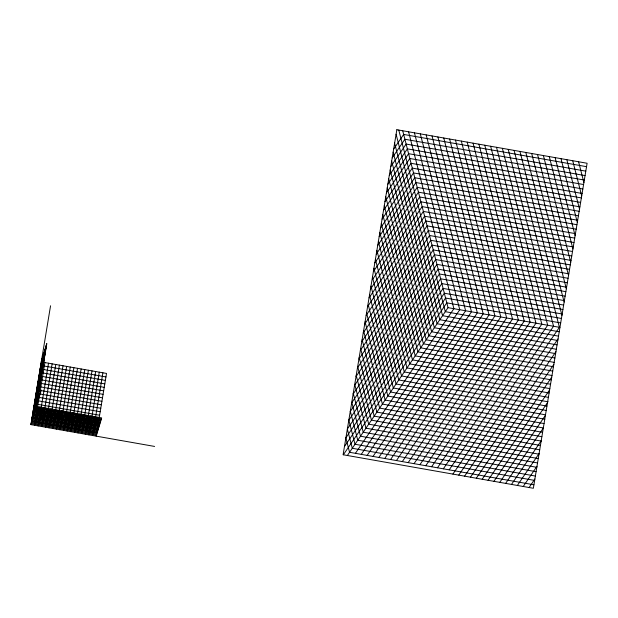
<?xml version="1.0" encoding="UTF-8"?>
<svg xmlns="http://www.w3.org/2000/svg" width="618" height="618" viewBox="0 0 618 618"><rect width="100%" height="100%" fill="white"/><g stroke="black" fill="none" stroke-linecap="round" stroke-linejoin="round"><path stroke-width="0.93" d="M154.6 446.435L30.9 424.628L50.552 305.779M41.576 360.92L31.209 423.616L96.462 435.118M41.885 359.9L31.51 422.604L96.771 434.106M42.186 358.888L31.819 421.592L97.072 433.094M42.495 357.876L32.121 420.58L97.381 432.082M42.796 356.864L32.43 419.56L97.69 431.063M43.105 355.852L32.739 418.548L97.992 430.051M43.414 354.832L33.04 417.536L98.301 429.039M43.716 353.82L33.349 416.524L98.602 428.027M44.025 352.808L33.65 415.512L98.911 427.015M44.326 351.796L33.959 414.493L99.22 426.003M44.635 350.785L34.268 413.481L99.521 424.983M44.944 349.773L34.569 412.469L99.83 423.971M45.245 348.753L34.878 411.457L100.131 422.959M45.554 347.741L35.18 410.445L100.44 421.947M45.856 346.729L35.489 409.433L100.749 420.935M46.165 345.717L35.798 408.413L101.051 419.916M46.474 344.705L36.099 407.401L101.36 418.904M44.898 362.565L34.523 425.269L40.031 407.03M48.521 363.206L38.154 425.91L43.662 407.671M52.144 363.847L41.777 426.544L47.285 408.305M55.774 364.489L45.4 427.185L50.908 408.946M59.398 365.122L49.031 427.826L54.531 409.587M63.021 365.763L52.654 428.467L58.162 410.221M66.651 366.404L56.277 429.101L61.785 410.862M70.274 367.038L59.9 429.742L65.408 411.503M73.897 367.679L63.53 430.383L69.038 412.144M77.52 368.32L67.153 431.024L72.661 412.778M81.151 368.961L70.776 431.658L76.284 413.419M84.774 369.595L74.407 432.299L79.915 414.06M88.397 370.236L78.03 432.94L83.538 414.693M92.028 370.877L81.653 433.573L87.161 415.335M95.651 371.518L85.284 434.215L90.792 415.976M99.274 372.152L88.907 434.856L94.415 416.617M102.905 372.793L92.53 435.497L98.038 417.25M46.203 347.169L40.695 365.416L105.948 376.918M45.624 350.653L40.116 368.9L105.377 380.402M45.052 354.137L39.544 372.376L104.797 383.878M44.473 357.621L38.965 375.86L104.226 387.362M43.893 361.105L38.386 379.344L103.646 390.846M43.322 364.589L37.814 382.828L103.067 394.33M42.742 368.073L37.234 386.312L102.495 397.814M42.171 371.557L36.663 389.796L101.916 401.298M41.591 375.041L36.083 393.28L101.344 404.782M41.012 378.525L35.512 396.764L100.765 408.266M40.44 382.009L34.932 400.248L100.193 411.75M39.861 385.493L34.353 403.732L99.614 415.234M39.289 388.969L33.781 407.216L99.034 418.718M38.71 392.453L33.202 410.7L98.463 422.202M38.138 395.937L32.63 414.184L97.883 425.686M37.559 399.421L32.051 417.66L97.312 429.162M36.98 402.905L31.479 421.144L96.732 432.646M30.9 424.628L41.336 390.051M393.635 149.162L403.662 134.438L586.536 166.667M392.191 157.907L404.898 139.251L585.794 171.132M390.746 166.651L406.126 144.064L585.061 175.597M389.294 175.396L407.362 148.868L584.319 180.062M387.849 184.149L408.591 153.681L583.585 184.527M386.404 192.893L409.827 158.494L582.844 188.992M384.96 201.638L411.055 163.306L582.11 193.457M383.508 210.383L412.291 168.119L581.368 197.922M382.063 219.127L413.519 172.932L580.626 202.387M380.618 227.872L414.755 177.745L579.893 206.852M379.174 236.624L415.984 182.557L579.151 211.317M377.722 245.369L417.22 187.37L578.417 215.782M376.277 254.114L418.448 192.183L577.675 220.247M374.832 262.859L419.684 196.987L576.934 224.713M373.388 271.603L420.912 201.8L576.2 229.178M372.909 278.927L422.148 206.613L575.458 233.643M370.491 289.1L423.384 211.426L574.725 238.1M369.046 297.845L424.612 216.238L573.983 242.565M367.602 306.59L425.848 221.051M366.15 315.334L427.077 225.864L572.507 251.495M364.705 324.079L428.313 230.676L571.766 255.96M363.26 332.824L429.541 235.489L571.032 260.425M361.816 341.576L430.777 240.302L570.29 264.89M360.371 350.321L432.005 245.114L569.557 269.355M358.919 359.066L433.241 249.919L568.815 273.82M357.474 367.81L434.469 254.732L568.073 278.285M356.03 376.555L435.705 259.545L567.339 282.75M354.585 385.3L436.934 264.357L566.598 287.216M353.133 394.052L438.17 269.17L565.864 291.681M351.688 402.797L439.398 273.983L565.122 296.146M350.244 411.542L440.634 278.795L564.389 300.611M348.799 420.286L441.862 283.608L563.647 305.068M345.902 437.776L444.334 293.233L562.171 313.998M344.458 446.52L445.563 298.038L561.43 318.463M343.345 454.778L446.799 302.851L560.696 322.928M347.37 455.489L448.027 307.664L402.72 130.761M355.412 453.318L453.89 308.699L408.583 131.796M361.275 454.354L459.753 309.734L414.446 132.831M367.138 455.389L465.617 310.769L420.31 133.859M373.002 456.424L471.472 311.796L426.173 134.894M378.857 457.451L477.335 312.832L432.028 135.929M384.72 458.486L483.199 313.867L437.892 136.964M390.584 459.522L489.062 314.902L443.755 137.992M396.447 460.557L494.925 315.929L449.618 139.027M402.31 461.584L500.789 316.964L455.481 140.062M408.166 462.619L506.644 318L461.345 141.097M414.029 463.655L512.507 319.035L467.2 142.125M419.892 464.69L518.371 320.062L473.064 143.16M425.756 465.717L524.234 321.097L478.927 144.195M431.619 466.752L530.097 322.132L484.79 145.23M437.482 467.787L535.96 323.168L490.653 146.257M443.338 468.823L541.816 324.195L496.517 147.293M449.201 469.85L547.679 325.23L502.372 148.328M452.886 474.091L553.543 326.265L508.235 149.363M458.749 475.126L559.406 327.301L514.099 150.39M464.605 476.154L558.046 338.934M470.468 477.189L555.937 351.673M476.331 478.224L553.836 364.404M482.195 479.259L551.727 377.142M488.058 480.286L549.618 389.873M493.921 481.322L547.517 402.612M499.777 482.357L545.408 415.342M505.64 483.392L543.307 428.081M511.503 484.419L541.198 440.812M517.366 485.454L539.089 453.55M523.23 486.49L536.988 466.281M529.093 487.525L534.879 479.02M425.825 220.966L573.257 246.953M562.905 309.533L443.098 288.421L347.347 429.031L352.283 448.274L534.647 480.418M448.027 307.664L559.954 327.393M559.236 331.766L445.292 311.681L398.78 130.066M558.51 336.138L442.558 315.698L396.099 134.284M557.784 340.51L439.823 319.715L394.516 142.812M557.065 344.883L437.088 323.732L393.141 152.152M556.339 349.255L434.354 327.749L391.665 161.082M555.621 353.627L431.611 331.766L390.19 170.012M554.894 358L428.877 335.79L388.714 178.942M554.168 362.372L426.142 339.807L387.231 187.872M553.45 366.744L423.407 343.824L385.756 196.802M552.724 371.117L420.673 347.841L384.28 205.732M552.005 375.489L417.938 351.858L382.805 214.662M551.279 379.861L415.203 355.875L381.321 223.6M550.553 384.234L412.469 359.892L379.846 232.53M549.835 388.606L409.734 363.909L378.37 241.46M549.108 392.978L406.992 367.926L376.895 250.39M548.39 397.343L404.257 371.943L375.42 259.321M548.073 401.793L401.522 375.96L373.936 268.251M546.938 406.088L398.788 379.977L372.461 277.181M546.219 410.46L396.053 383.994L370.985 286.111M545.493 414.832L393.318 388.011L369.51 295.049M544.775 419.205L390.584 392.028L368.398 305.416M544.049 423.577L387.849 396.045L366.551 312.909M543.322 427.95L385.114 400.062L365.076 321.839M542.604 432.322L382.38 404.079L363.6 330.769M541.878 436.694L379.637 408.096L362.125 339.699M541.159 441.067L376.903 412.113L360.649 348.629M540.433 445.439L374.168 416.13L359.166 357.559M539.707 449.811L371.433 420.147L357.691 366.497M538.989 454.184L368.699 424.164L356.215 375.427M538.263 458.556L365.964 428.181L354.74 384.357M537.544 462.928L363.229 432.198L353.264 393.287M536.818 467.301L360.495 436.215L351.781 402.218M536.092 471.673L357.76 440.232L350.306 411.148M535.373 476.045L355.018 444.257L348.83 420.078M533.929 484.79L349.549 452.291L345.879 437.946M578.579 161.761L583.91 182.565M572.716 160.726L581.708 195.844M566.853 159.691L579.514 209.123M560.997 158.664L577.32 222.403M555.134 157.629L575.126 235.682M549.271 156.593L572.925 248.961M543.407 155.558L570.731 262.241M537.544 154.523L568.537 275.52M531.681 153.496L566.335 288.799M525.825 152.461L564.141 302.078M519.962 151.425L561.947 315.358M46.775 343.685L36.408 406.389L101.661 417.892L96.161 436.13L106.528 373.434L41.267 361.932L46.775 343.685M396.849 129.726L343.098 454.74L533.349 488.274L587.1 163.26L396.849 129.726"/></g></svg>
